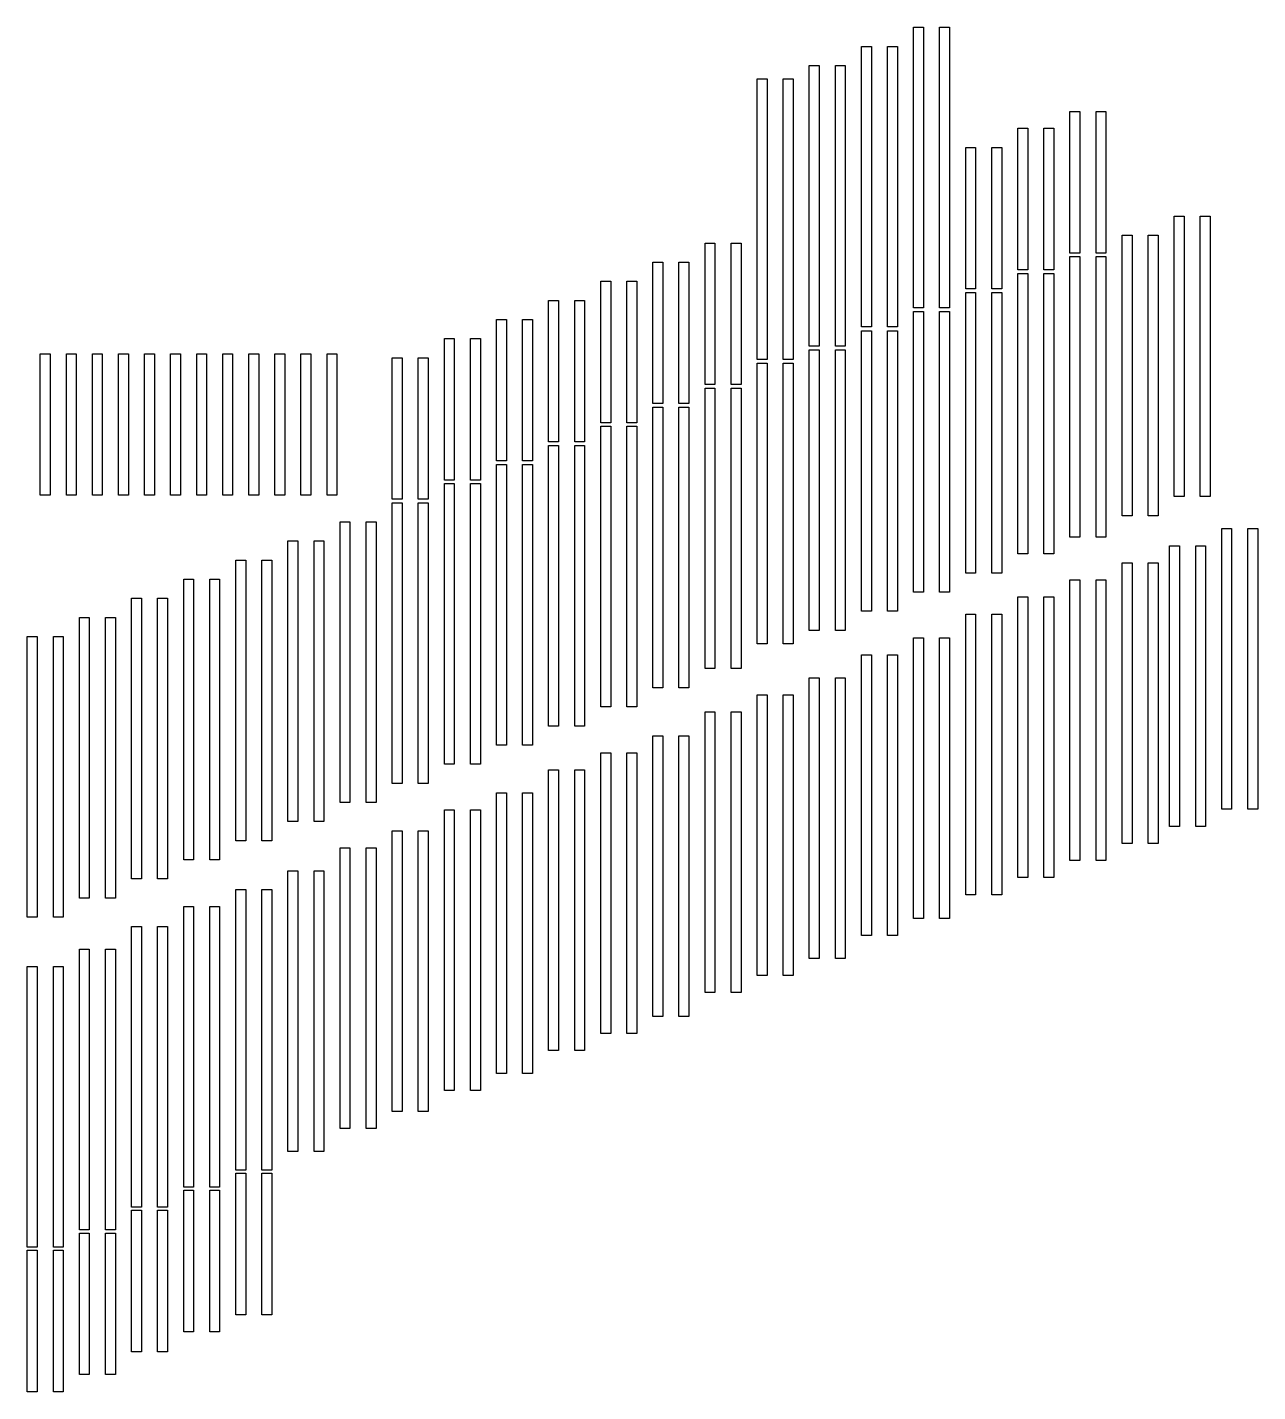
# Model space of a CAD drawing. Header units: millimetres. Extents: x 472827 to 475089, y 4317876 to 4319086.
# Drawn here: x 474805.4 to 475088.6, y 4318008.4 to 4318322.4 of the extents above; entities that cross this region are included whole.
import ezdxf

# ---------------------------------------------------------------- set-up
doc = ezdxf.new("R2010")
doc.units = ezdxf.units.MM
doc.layers.add('TRACKER', color=7, linetype='Continuous')

msp = doc.modelspace()

# ---------------------------------------------------------------- linework, layer by layer
at = {"layer": 'TRACKER', "color": 0, "extrusion": (0, 0.030167, 0.999545)}
for points, elevation in [([(-475009.39, -4316336.21), (-475011.67, -4316336.21), (-475011.67, -4316271.61), (-475009.39, -4316271.61)], 130961.19), ([(-475015.39, -4316336.21), (-475017.67, -4316336.21), (-475017.67, -4316271.61), (-475015.39, -4316271.61)], 130961.19), ([(-474997.39, -4316331.8), (-474999.67, -4316331.8), (-474999.67, -4316267.21), (-474997.39, -4316267.21)], 130961.13), ([(-475003.39, -4316331.8), (-475005.67, -4316331.8), (-475005.67, -4316267.21), (-475003.39, -4316267.21)], 130961.13), ([(-474973.39, -4316324.33), (-474975.67, -4316324.33), (-474975.67, -4316259.73), (-474973.39, -4316259.73)], 130961.2), ([(-474979.39, -4316324.33), (-474981.67, -4316324.33), (-474981.67, -4316259.73), (-474979.39, -4316259.73)], 130961.2), ([(-474985.39, -4316327.39), (-474987.67, -4316327.39), (-474987.67, -4316262.8), (-474985.39, -4316262.8)], 130961.07), ([(-474991.39, -4316327.39), (-474993.67, -4316327.39), (-474993.67, -4316262.8), (-474991.39, -4316262.8)], 130961.07), ([(-475009.39, -4316270.75), (-475011.67, -4316270.75), (-475011.67, -4316206.16), (-475009.39, -4316206.16)], 130961.19), ([(-475015.39, -4316270.75), (-475017.67, -4316270.75), (-475017.67, -4316206.16), (-475015.39, -4316206.16)], 130961.19)]:
    msp.add_lwpolyline(points, close=True, dxfattribs=dict(at, elevation=elevation))
at = {"layer": 'TRACKER', "color": 0, "extrusion": (0, 0.019358, 0.999813), "elevation": 84285.22}
for points in [[(-475045.39, -4317480.46), (-475047.67, -4317480.46), (-475047.67, -4317447.9), (-475045.39, -4317447.9)], [(-475051.39, -4317480.46), (-475053.67, -4317480.46), (-475053.67, -4317447.9), (-475051.39, -4317447.9)]]:
    msp.add_lwpolyline(points, close=True, dxfattribs=at)
at = {"layer": 'TRACKER', "color": 0, "extrusion": (0, 0.027041, 0.999634)}
for points, elevation in [([(-475033.39, -4316701.46), (-475035.67, -4316701.46), (-475035.67, -4316668.89), (-475033.39, -4316668.89)], 117459.9), ([(-475039.39, -4316701.46), (-475041.67, -4316701.46), (-475041.67, -4316668.89), (-475039.39, -4316668.89)], 117459.9), ([(-475021.39, -4316697.05), (-475023.67, -4316697.05), (-475023.67, -4316664.49), (-475021.39, -4316664.49)], 117459.99), ([(-475027.39, -4316697.05), (-475029.67, -4316697.05), (-475029.67, -4316664.49), (-475027.39, -4316664.49)], 117459.99)]:
    msp.add_lwpolyline(points, close=True, dxfattribs=dict(at, elevation=elevation))
at = {"layer": 'TRACKER', "color": 0, "extrusion": (0, 0.03046, 0.999536), "elevation": 132225.78}
for points in [[(-475069.39, -4316254.2), (-475071.67, -4316254.2), (-475071.67, -4316189.61), (-475069.39, -4316189.61)], [(-475075.39, -4316254.2), (-475077.67, -4316254.2), (-475077.67, -4316189.61), (-475075.39, -4316189.61)]]:
    msp.add_lwpolyline(points, close=True, dxfattribs=at)
at = {"layer": 'TRACKER', "color": 0, "extrusion": (0, 0.027811, 0.999613), "elevation": 120786.64}
for points in [[(-475057.39, -4316585.06), (-475059.67, -4316585.06), (-475059.67, -4316520.47), (-475057.39, -4316520.47)], [(-475063.39, -4316585.06), (-475065.67, -4316585.06), (-475065.67, -4316520.47), (-475063.39, -4316520.47)]]:
    msp.add_lwpolyline(points, close=True, dxfattribs=at)
at = {"layer": 'TRACKER', "color": 0, "extrusion": (0, 0.019942, 0.999801)}
for points, elevation in [([(-474961.39, -4317400.29), (-474963.67, -4317400.29), (-474963.67, -4317367.72), (-474961.39, -4317367.72)], 86804.63), ([(-474967.39, -4317400.29), (-474969.67, -4317400.29), (-474969.67, -4317367.72), (-474967.39, -4317367.72)], 86804.63), ([(-474949.39, -4317395.88), (-474951.67, -4317395.88), (-474951.67, -4317363.32), (-474949.39, -4317363.32)], 86804.82), ([(-474955.39, -4317395.88), (-474957.67, -4317395.88), (-474957.67, -4317363.32), (-474955.39, -4317363.32)], 86804.82), ([(-474937.39, -4317391.48), (-474939.67, -4317391.48), (-474939.67, -4317358.92), (-474937.39, -4317358.92)], 86805.17), ([(-474943.39, -4317391.48), (-474945.67, -4317391.48), (-474945.67, -4317358.92), (-474943.39, -4317358.92)], 86805.17), ([(-474925.39, -4317387.08), (-474927.67, -4317387.08), (-474927.67, -4317354.52), (-474925.39, -4317354.52)], 86805.54), ([(-474931.39, -4317387.08), (-474933.67, -4317387.08), (-474933.67, -4317354.52), (-474931.39, -4317354.52)], 86805.54), ([(-474913.39, -4317382.67), (-474915.67, -4317382.67), (-474915.67, -4317350.11), (-474913.39, -4317350.11)], 86805.94), ([(-474919.39, -4317382.67), (-474921.67, -4317382.67), (-474921.67, -4317350.11), (-474919.39, -4317350.11)], 86805.94), ([(-474901.39, -4317378.27), (-474903.67, -4317378.27), (-474903.67, -4317345.7), (-474901.39, -4317345.7)], 86806.32), ([(-474907.39, -4317378.27), (-474909.67, -4317378.27), (-474909.67, -4317345.7), (-474907.39, -4317345.7)], 86806.32), ([(-474889.39, -4317373.86), (-474891.67, -4317373.86), (-474891.67, -4317341.3), (-474889.39, -4317341.3)], 86806.71), ([(-474895.39, -4317373.86), (-474897.67, -4317373.86), (-474897.67, -4317341.3), (-474895.39, -4317341.3)], 86806.71)]:
    msp.add_lwpolyline(points, close=True, dxfattribs=dict(at, elevation=elevation))
at = {"layer": 'TRACKER', "color": 0, "extrusion": (0, 0.025703, 0.99967), "elevation": 111681.15}
for points in [[(-475045.39, -4316825.29), (-475047.67, -4316825.29), (-475047.67, -4316760.7), (-475045.39, -4316760.7)], [(-475051.39, -4316825.29), (-475053.67, -4316825.29), (-475053.67, -4316760.7), (-475051.39, -4316760.7)]]:
    msp.add_lwpolyline(points, close=True, dxfattribs=at)
at = {"layer": 'TRACKER', "color": 0, "extrusion": (0, 0.024106, 0.999709), "elevation": 104787.53}
for points in [[(-475033.39, -4316994.28), (-475035.67, -4316994.28), (-475035.67, -4316929.69), (-475033.39, -4316929.69)], [(-475039.39, -4316994.28), (-475041.67, -4316994.28), (-475041.67, -4316929.69), (-475039.39, -4316929.69)]]:
    msp.add_lwpolyline(points, close=True, dxfattribs=at)
at = {"layer": 'TRACKER', "color": 0, "extrusion": (0, 0.027165, 0.999631), "elevation": 117996.01}
for points in [[(-475021.39, -4316649.04), (-475023.67, -4316649.04), (-475023.67, -4316584.45), (-475021.39, -4316584.45)], [(-475027.39, -4316649.04), (-475029.67, -4316649.04), (-475029.67, -4316584.45), (-475027.39, -4316584.45)]]:
    msp.add_lwpolyline(points, close=True, dxfattribs=at)
at = {"layer": 'TRACKER', "color": 0, "extrusion": (0, 0.03411, 0.999418), "elevation": 147984.94}
for points in [[(-474997.39, -4315716.21), (-474999.67, -4315716.21), (-474999.67, -4315651.62), (-474997.39, -4315651.62)], [(-475003.39, -4315716.21), (-475005.67, -4315716.21), (-475005.67, -4315651.62), (-475003.39, -4315651.62)]]:
    msp.add_lwpolyline(points, close=True, dxfattribs=at)
at = {"layer": 'TRACKER', "color": 0, "extrusion": (0, 0.040435, 0.999182), "elevation": 175299.73}
for points in [[(-474985.39, -4314688.62), (-474987.67, -4314688.62), (-474987.67, -4314624.03), (-474985.39, -4314624.03)], [(-474991.39, -4314688.62), (-474993.67, -4314688.62), (-474993.67, -4314624.03), (-474991.39, -4314624.03)]]:
    msp.add_lwpolyline(points, close=True, dxfattribs=at)
at = {"layer": 'TRACKER', "color": 0, "extrusion": (0, 0.021167, 0.999776), "elevation": 92098.71}
for points in [[(-474808.38, -4317265.12), (-474810.66, -4317265.12), (-474810.66, -4317232.56), (-474808.38, -4317232.56)], [(-474814.38, -4317265.12), (-474816.66, -4317265.12), (-474816.66, -4317232.56), (-474814.38, -4317232.56)], [(-474820.38, -4317265.12), (-474822.66, -4317265.12), (-474822.66, -4317232.56), (-474820.38, -4317232.56)], [(-474826.38, -4317265.12), (-474828.66, -4317265.12), (-474828.66, -4317232.56), (-474826.38, -4317232.56)], [(-474832.38, -4317265.12), (-474834.66, -4317265.12), (-474834.66, -4317232.56), (-474832.38, -4317232.56)], [(-474838.38, -4317265.12), (-474840.66, -4317265.12), (-474840.66, -4317232.56), (-474838.38, -4317232.56)], [(-474844.38, -4317265.12), (-474846.66, -4317265.12), (-474846.66, -4317232.56), (-474844.38, -4317232.56)], [(-474850.38, -4317265.12), (-474852.66, -4317265.12), (-474852.66, -4317232.56), (-474850.38, -4317232.56)], [(-474856.38, -4317265.12), (-474858.66, -4317265.12), (-474858.66, -4317232.56), (-474856.38, -4317232.56)], [(-474862.38, -4317265.12), (-474864.66, -4317265.12), (-474864.66, -4317232.56), (-474862.38, -4317232.56)], [(-474868.38, -4317265.12), (-474870.66, -4317265.12), (-474870.66, -4317232.56), (-474868.38, -4317232.56)], [(-474874.38, -4317265.12), (-474876.66, -4317265.12), (-474876.66, -4317232.56), (-474874.38, -4317232.56)]]:
    msp.add_lwpolyline(points, close=True, dxfattribs=at)
at = {"layer": 'TRACKER', "color": 0, "extrusion": (0, 0.038789, 0.999247), "elevation": 168191.26}
for points in [[(-474973.39, -4314968.5), (-474975.67, -4314968.5), (-474975.67, -4314903.91), (-474973.39, -4314903.91)], [(-474979.39, -4314968.5), (-474981.67, -4314968.5), (-474981.67, -4314903.91), (-474979.39, -4314903.91)]]:
    msp.add_lwpolyline(points, close=True, dxfattribs=at)
at = {"layer": 'TRACKER', "color": 0, "extrusion": (0, 0.032798, 0.999462), "elevation": 142320.92}
for points in [[(-474961.39, -4315893.51), (-474963.67, -4315893.51), (-474963.67, -4315828.91), (-474961.39, -4315828.91)], [(-474967.39, -4315893.51), (-474969.67, -4315893.51), (-474969.67, -4315828.91), (-474967.39, -4315828.91)]]:
    msp.add_lwpolyline(points, close=True, dxfattribs=at)
at = {"layer": 'TRACKER', "color": 0, "extrusion": (0, 0.030496, 0.999535), "elevation": 132381.68}
for points in [[(-474949.39, -4316205.41), (-474951.67, -4316205.41), (-474951.67, -4316140.81), (-474949.39, -4316140.81)], [(-474955.39, -4316205.41), (-474957.67, -4316205.41), (-474957.67, -4316140.81), (-474955.39, -4316140.81)]]:
    msp.add_lwpolyline(points, close=True, dxfattribs=at)
at = {"layer": 'TRACKER', "color": 0, "extrusion": (0, 0.026041, 0.999661), "elevation": 113144.33}
for points in [[(-474937.39, -4316748.13), (-474939.67, -4316748.13), (-474939.67, -4316683.54), (-474937.39, -4316683.54)], [(-474943.39, -4316748.13), (-474945.67, -4316748.13), (-474945.67, -4316683.54), (-474943.39, -4316683.54)]]:
    msp.add_lwpolyline(points, close=True, dxfattribs=at)
at = {"layer": 'TRACKER', "color": 0, "extrusion": (0, 0.021666, 0.999765), "elevation": 94253.75}
for points in [[(-474925.39, -4317197.51), (-474927.67, -4317197.51), (-474927.67, -4317132.92), (-474925.39, -4317132.92)], [(-474931.39, -4317197.51), (-474933.67, -4317197.51), (-474933.67, -4317132.92), (-474931.39, -4317132.92)]]:
    msp.add_lwpolyline(points, close=True, dxfattribs=at)
at = {"layer": 'TRACKER', "color": 0, "extrusion": (0, 0.018336, 0.999832), "elevation": 79872.63}
for points in [[(-474913.39, -4317483.12), (-474915.67, -4317483.12), (-474915.67, -4317418.53), (-474913.39, -4317418.53)], [(-474919.39, -4317483.12), (-474921.67, -4317483.12), (-474921.67, -4317418.53), (-474919.39, -4317418.53)]]:
    msp.add_lwpolyline(points, close=True, dxfattribs=at)
at = {"layer": 'TRACKER', "color": 0, "extrusion": (0, 0.015811, 0.999875), "elevation": 68971.21}
for points in [[(-474901.39, -4317666.63), (-474903.67, -4317666.63), (-474903.67, -4317602.04), (-474901.39, -4317602.04)], [(-474907.39, -4317666.63), (-474909.67, -4317666.63), (-474909.67, -4317602.04), (-474907.39, -4317602.04)]]:
    msp.add_lwpolyline(points, close=True, dxfattribs=at)
at = {"layer": 'TRACKER', "color": 0, "extrusion": (0, 0.010668, 0.999943), "elevation": 46761.73}
for points in [[(474889.39, 4317959.88), (474891.67, 4317959.88), (474891.67, 4317895.29), (474889.39, 4317895.29)], [(474895.39, 4317959.88), (474897.67, 4317959.88), (474897.67, 4317895.29), (474895.39, 4317895.29)]]:
    msp.add_lwpolyline(points, close=True, dxfattribs=at)
at = {"layer": 'TRACKER', "color": 0, "extrusion": (0, 0.009043, 0.999959), "elevation": 39746}
for points in [[(474877.39, 4318025.76), (474879.67, 4318025.76), (474879.67, 4317961.16), (474877.39, 4317961.16)], [(474883.39, 4318025.76), (474885.67, 4318025.76), (474885.67, 4317961.16), (474883.39, 4317961.16)]]:
    msp.add_lwpolyline(points, close=True, dxfattribs=at)
at = {"layer": 'TRACKER', "color": 0, "extrusion": (0, -0.004616, 0.999989)}
for points, elevation in [([(475080.32, 4318164.35), (475082.6, 4318164.35), (475082.6, 4318099.75), (475080.32, 4318099.75)], -19220.8), ([(475086.32, 4318164.35), (475088.6, 4318164.35), (475088.6, 4318099.75), (475086.32, 4318099.75)], -19220.8), ([(475068.32, 4318160.42), (475070.6, 4318160.42), (475070.6, 4318095.82), (475068.32, 4318095.82)], -19221.06), ([(475074.32, 4318160.42), (475076.6, 4318160.42), (475076.6, 4318095.82), (475074.32, 4318095.82)], -19221.06), ([(475057.39, 4318156.48), (475059.67, 4318156.48), (475059.67, 4318091.89), (475057.39, 4318091.89)], -19221.31), ([(475063.39, 4318156.48), (475065.67, 4318156.48), (475065.67, 4318091.89), (475063.39, 4318091.89)], -19221.31), ([(475045.39, 4318152.55), (475047.67, 4318152.55), (475047.67, 4318087.96), (475045.39, 4318087.96)], -19221.57), ([(475051.39, 4318152.55), (475053.67, 4318152.55), (475053.67, 4318087.96), (475051.39, 4318087.96)], -19221.57), ([(475033.39, 4318148.62), (475035.67, 4318148.62), (475035.67, 4318084.02), (475033.39, 4318084.02)], -19221.82), ([(475039.39, 4318148.62), (475041.67, 4318148.62), (475041.67, 4318084.02), (475039.39, 4318084.02)], -19221.82), ([(475021.39, 4318144.68), (475023.67, 4318144.68), (475023.67, 4318080.09), (475021.39, 4318080.09)], -19222.07), ([(475027.39, 4318144.68), (475029.67, 4318144.68), (475029.67, 4318080.09), (475027.39, 4318080.09)], -19222.07), ([(475009.39, 4318139.23), (475011.67, 4318139.23), (475011.67, 4318074.64), (475009.39, 4318074.64)], -19222.32), ([(475015.39, 4318139.23), (475017.67, 4318139.23), (475017.67, 4318074.64), (475015.39, 4318074.64)], -19222.32), ([(474997.39, 4318135.27), (474999.67, 4318135.27), (474999.67, 4318070.67), (474997.39, 4318070.67)], -19222.58), ([(475003.39, 4318135.27), (475005.67, 4318135.27), (475005.67, 4318070.67), (475003.39, 4318070.67)], -19222.58), ([(474985.39, 4318130.02), (474987.67, 4318130.02), (474987.67, 4318065.43), (474985.39, 4318065.43)], -19222.79), ([(474991.39, 4318130.02), (474993.67, 4318130.02), (474993.67, 4318065.43), (474991.39, 4318065.43)], -19222.79), ([(474973.39, 4318126.09), (474975.67, 4318126.09), (474975.67, 4318061.5), (474973.39, 4318061.5)], -19223.05), ([(474979.39, 4318126.09), (474981.67, 4318126.09), (474981.67, 4318061.5), (474979.39, 4318061.5)], -19223.05), ([(474961.39, 4318122.16), (474963.67, 4318122.16), (474963.67, 4318057.56), (474961.39, 4318057.56)], -19223.3), ([(474967.39, 4318122.16), (474969.67, 4318122.16), (474969.67, 4318057.56), (474967.39, 4318057.56)], -19223.3), ([(474949.39, 4318116.67), (474951.67, 4318116.67), (474951.67, 4318052.08), (474949.39, 4318052.08)], -19223.55), ([(474955.39, 4318116.67), (474957.67, 4318116.67), (474957.67, 4318052.08), (474955.39, 4318052.08)], -19223.55), ([(474937.39, 4318112.74), (474939.67, 4318112.74), (474939.67, 4318048.15), (474937.39, 4318048.15)], -19223.8), ([(474943.39, 4318112.74), (474945.67, 4318112.74), (474945.67, 4318048.15), (474943.39, 4318048.15)], -19223.8), ([(474925.39, 4318108.81), (474927.67, 4318108.81), (474927.67, 4318044.21), (474925.39, 4318044.21)], -19224.06), ([(474931.39, 4318108.81), (474933.67, 4318108.81), (474933.67, 4318044.21), (474931.39, 4318044.21)], -19224.06), ([(474913.39, 4318103.54), (474915.67, 4318103.54), (474915.67, 4318038.95), (474913.39, 4318038.95)], -19224.3), ([(474919.39, 4318103.54), (474921.67, 4318103.54), (474921.67, 4318038.95), (474919.39, 4318038.95)], -19224.3), ([(474901.39, 4318099.61), (474903.67, 4318099.61), (474903.67, 4318035.02), (474901.39, 4318035.02)], -19224.56), ([(474907.39, 4318099.61), (474909.67, 4318099.61), (474909.67, 4318035.02), (474907.39, 4318035.02)], -19224.56), ([(474889.39, 4318094.79), (474891.67, 4318094.79), (474891.67, 4318030.2), (474889.39, 4318030.2)], -19224.81), ([(474895.39, 4318094.79), (474897.67, 4318094.79), (474897.67, 4318030.2), (474895.39, 4318030.2)], -19224.81), ([(474877.39, 4318090.86), (474879.67, 4318090.86), (474879.67, 4318026.27), (474877.39, 4318026.27)], -19225.06), ([(474883.39, 4318090.86), (474885.67, 4318090.86), (474885.67, 4318026.27), (474883.39, 4318026.27)], -19225.06), ([(474865.39, 4318085.6), (474867.67, 4318085.6), (474867.67, 4318021), (474865.39, 4318021)], -19225.31), ([(474871.39, 4318085.6), (474873.67, 4318085.6), (474873.67, 4318021), (474871.39, 4318021)], -19225.31), ([(474853.39, 4318081.31), (474855.67, 4318081.31), (474855.67, 4318016.71), (474853.39, 4318016.71)], -19225.6), ([(474859.39, 4318081.31), (474861.67, 4318081.31), (474861.67, 4318016.71), (474859.39, 4318016.71)], -19225.6), ([(474841.39, 4318077.38), (474843.67, 4318077.38), (474843.67, 4318012.78), (474841.39, 4318012.78)], -19225.85), ([(474847.39, 4318077.38), (474849.67, 4318077.38), (474849.67, 4318012.78), (474847.39, 4318012.78)], -19225.85), ([(474829.39, 4318072.78), (474831.67, 4318072.78), (474831.67, 4318008.18), (474829.39, 4318008.18)], -19226.1), ([(474835.39, 4318072.78), (474837.67, 4318072.78), (474837.67, 4318008.18), (474835.39, 4318008.18)], -19226.1), ([(474817.39, 4318067.52), (474819.67, 4318067.52), (474819.67, 4318002.92), (474817.39, 4318002.92)], -19226.35), ([(474823.39, 4318067.52), (474825.67, 4318067.52), (474825.67, 4318002.92), (474823.39, 4318002.92)], -19226.35), ([(474805.39, 4318063.58), (474807.67, 4318063.58), (474807.67, 4317998.99), (474805.39, 4317998.99)], -19226.61), ([(474811.39, 4318063.58), (474813.67, 4318063.58), (474813.67, 4317998.99), (474811.39, 4317998.99)], -19226.61)]:
    msp.add_lwpolyline(points, close=True, dxfattribs=dict(at, elevation=elevation))
at = {"layer": 'TRACKER', "color": 0, "extrusion": (0, 0.010457, 0.999945), "elevation": 45850.26}
for points in [[(474865.39, 4317960.86), (474867.67, 4317960.86), (474867.67, 4317896.26), (474865.39, 4317896.26)], [(474871.39, 4317960.86), (474873.67, 4317960.86), (474873.67, 4317896.26), (474871.39, 4317896.26)]]:
    msp.add_lwpolyline(points, close=True, dxfattribs=at)
at = {"layer": 'TRACKER', "color": 0, "extrusion": (0, 0.013195, 0.999913), "elevation": 57675.86}
for points in [[(474853.39, 4317814.69), (474855.67, 4317814.69), (474855.67, 4317750.09), (474853.39, 4317750.09)], [(474859.39, 4317814.69), (474861.67, 4317814.69), (474861.67, 4317750.09), (474859.39, 4317750.09)]]:
    msp.add_lwpolyline(points, close=True, dxfattribs=at)
at = {"layer": 'TRACKER', "color": 0, "extrusion": (0, 0.016132, 0.99987), "elevation": 70356.55}
for points in [[(-474841.39, -4317622.28), (-474843.67, -4317622.28), (-474843.67, -4317557.68), (-474841.39, -4317557.68)], [(-474847.39, -4317622.28), (-474849.67, -4317622.28), (-474849.67, -4317557.68), (-474847.39, -4317557.68)]]:
    msp.add_lwpolyline(points, close=True, dxfattribs=at)
at = {"layer": 'TRACKER', "color": 0, "extrusion": (0, 0.01832, 0.999832), "elevation": 79806.15}
for points in [[(-474829.39, -4317453.55), (-474831.67, -4317453.55), (-474831.67, -4317388.96), (-474829.39, -4317388.96)], [(-474835.39, -4317453.55), (-474837.67, -4317453.55), (-474837.67, -4317388.96), (-474835.39, -4317388.96)]]:
    msp.add_lwpolyline(points, close=True, dxfattribs=at)
at = {"layer": 'TRACKER', "color": 0, "extrusion": (0, 0.021422, 0.999771), "elevation": 93199.18}
for points in [[(-474817.39, -4317180.8), (-474819.67, -4317180.8), (-474819.67, -4317116.21), (-474817.39, -4317116.21)], [(-474823.39, -4317180.8), (-474825.67, -4317180.8), (-474825.67, -4317116.21), (-474823.39, -4317116.21)]]:
    msp.add_lwpolyline(points, close=True, dxfattribs=at)
at = {"layer": 'TRACKER', "color": 0, "extrusion": (0, 0.02473, 0.999694), "elevation": 107486.89}
for points in [[(-474805.39, -4316844.3), (-474807.67, -4316844.3), (-474807.67, -4316779.71), (-474805.39, -4316779.71)], [(-474811.39, -4316844.3), (-474813.67, -4316844.3), (-474813.67, -4316779.71), (-474811.39, -4316779.71)]]:
    msp.add_lwpolyline(points, close=True, dxfattribs=at)
at = {"layer": 'TRACKER', "color": 0, "extrusion": (0, 0.004182, 0.999991)}
for points, elevation in [([(474853.39, 4318018.02), (474855.67, 4318018.02), (474855.67, 4317985.46), (474853.39, 4317985.46)], 18764.65), ([(474859.39, 4318018.02), (474861.67, 4318018.02), (474861.67, 4317985.46), (474859.39, 4317985.46)], 18764.65), ([(474841.39, 4318014.09), (474843.67, 4318014.09), (474843.67, 4317981.53), (474841.39, 4317981.53)], 18764.36), ([(474847.39, 4318014.09), (474849.67, 4318014.09), (474849.67, 4317981.53), (474847.39, 4317981.53)], 18764.36), ([(474829.39, 4318009.49), (474831.67, 4318009.49), (474831.67, 4317976.93), (474829.39, 4317976.93)], 18764.07), ([(474835.39, 4318009.49), (474837.67, 4318009.49), (474837.67, 4317976.93), (474835.39, 4317976.93)], 18764.07), ([(474817.39, 4318004.23), (474819.67, 4318004.23), (474819.67, 4317971.67), (474817.39, 4317971.67)], 18763.78), ([(474823.39, 4318004.23), (474825.67, 4318004.23), (474825.67, 4317971.67), (474823.39, 4317971.67)], 18763.78), ([(474805.39, 4318000.3), (474807.67, 4318000.3), (474807.67, 4317967.74), (474805.39, 4317967.74)], 18763.49), ([(474811.39, 4318000.3), (474813.67, 4318000.3), (474813.67, 4317967.74), (474811.39, 4317967.74)], 18763.49)]:
    msp.add_lwpolyline(points, close=True, dxfattribs=dict(at, elevation=elevation))

doc.saveas('drawing.dxf')
